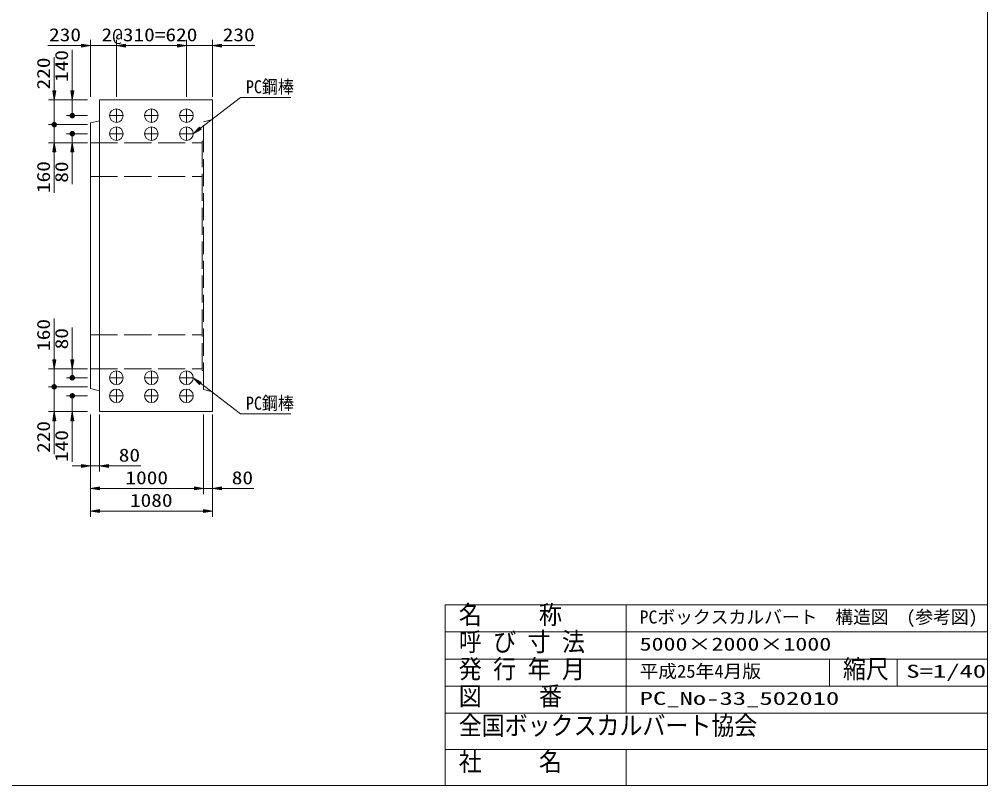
# Model space of a CAD drawing. Units: millimetres on the paper. Extents: x 18 to 410, y 10 to 287.
# Drawn here: x 195.8 to 410, y 10 to 179.5 of the extents above; entities that cross this region are included whole.
import ezdxf
from ezdxf.enums import TextEntityAlignment as Align

# ---------------------------------------------------------------- set-up
doc = ezdxf.new("R2010")
doc.units = ezdxf.units.MM
doc.linetypes.add('DASHED', pattern=[7.5, 6, -1.5])
for name, color, linetype, lineweight in [('0_7', 7, 'Continuous', 13), ('Layer1', 3, 'Continuous', 13), ('Layer3', 7, 'Continuous', 13), ('Layer4', 4, 'DASHED', 13), ('Layer7', 9, 'Continuous', 13)]:
    doc.layers.add(name, color=color, linetype=linetype, lineweight=lineweight)
doc.styles.add('ＭＳ ゴシック', font='')
doc.styles.get('ＭＳ ゴシック').set_extended_font_data('MS Gothic')

msp = doc.modelspace()

# ---------------------------------------------------------------- hatches: boundary and pattern name
at = {"layer": 'Layer1'}
for points in [[(209.488, 173.408), (209.488, 174.075), (211.488, 173.742)], [(219.238, 174.075), (219.238, 173.408), (217.238, 173.742)], [(230.738, 173.408), (230.738, 174.075), (232.738, 173.742)], [(240.488, 174.075), (240.488, 173.408), (238.488, 173.742)], [(203.154, 163.742), (203.821, 163.742), (203.488, 161.742)], [(207.154, 163.742), (207.821, 163.742), (207.488, 161.742)], [(207.518, 158.724), (207.427, 158.718), (207.368, 158.707), (207.311, 158.688), (207.256, 158.662), (207.205, 158.63), (207.159, 158.592), (207.118, 158.548), (207.082, 158.499), (207.053, 158.446), (207.031, 158.39), (207.016, 158.332), (207.008, 158.272), (207.008, 158.212), (207.016, 158.152), (207.031, 158.093), (207.053, 158.037), (207.082, 157.984), (207.118, 157.936), (207.159, 157.892), (207.205, 157.853), (207.256, 157.821), (207.311, 157.795), (207.368, 157.777), (207.457, 157.76), (207.488, 157.762), (207.488, 158.242)], [(207.457, 157.76), (207.548, 157.765), (207.607, 157.777), (207.664, 157.795), (207.719, 157.821), (207.77, 157.853), (207.816, 157.892), (207.857, 157.936), (207.893, 157.984), (207.922, 158.037), (207.944, 158.093), (207.959, 158.152), (207.967, 158.212), (207.967, 158.272), (207.959, 158.332), (207.944, 158.39), (207.922, 158.446), (207.893, 158.499), (207.857, 158.548), (207.816, 158.592), (207.77, 158.63), (207.719, 158.662), (207.664, 158.688), (207.607, 158.707), (207.518, 158.724), (207.488, 158.722), (207.488, 158.242)], [(203.518, 156.724), (203.427, 156.718), (203.368, 156.707), (203.311, 156.688), (203.256, 156.662), (203.205, 156.63), (203.159, 156.592), (203.118, 156.548), (203.082, 156.499), (203.053, 156.446), (203.031, 156.39), (203.016, 156.332), (203.008, 156.272), (203.008, 156.212), (203.016, 156.152), (203.031, 156.093), (203.053, 156.037), (203.082, 155.984), (203.118, 155.936), (203.159, 155.892), (203.205, 155.853), (203.256, 155.821), (203.311, 155.795), (203.368, 155.777), (203.457, 155.76), (203.488, 155.762), (203.488, 156.242)], [(203.457, 155.76), (203.548, 155.765), (203.607, 155.777), (203.664, 155.795), (203.719, 155.821), (203.77, 155.853), (203.816, 155.892), (203.857, 155.936), (203.893, 155.984), (203.922, 156.037), (203.944, 156.093), (203.959, 156.152), (203.967, 156.212), (203.967, 156.272), (203.959, 156.332), (203.944, 156.39), (203.922, 156.446), (203.893, 156.499), (203.857, 156.548), (203.816, 156.592), (203.77, 156.63), (203.719, 156.662), (203.664, 156.688), (203.607, 156.707), (203.518, 156.724), (203.488, 156.722), (203.488, 156.242)], [(207.518, 154.724), (207.427, 154.718), (207.368, 154.707), (207.311, 154.688), (207.256, 154.662), (207.205, 154.63), (207.159, 154.592), (207.118, 154.548), (207.082, 154.499), (207.053, 154.446), (207.031, 154.39), (207.016, 154.332), (207.008, 154.272), (207.008, 154.212), (207.016, 154.152), (207.031, 154.093), (207.053, 154.037), (207.082, 153.984), (207.118, 153.936), (207.159, 153.892), (207.205, 153.853), (207.256, 153.821), (207.311, 153.795), (207.368, 153.777), (207.457, 153.76), (207.488, 153.762), (207.488, 154.242)], [(207.457, 153.76), (207.548, 153.765), (207.607, 153.777), (207.664, 153.795), (207.719, 153.821), (207.77, 153.853), (207.816, 153.892), (207.857, 153.936), (207.893, 153.984), (207.922, 154.037), (207.944, 154.093), (207.959, 154.152), (207.967, 154.212), (207.967, 154.272), (207.959, 154.332), (207.944, 154.39), (207.922, 154.446), (207.893, 154.499), (207.857, 154.548), (207.816, 154.592), (207.77, 154.63), (207.719, 154.662), (207.664, 154.688), (207.607, 154.707), (207.518, 154.724), (207.488, 154.722), (207.488, 154.242)], [(236.03, 155.189), (234.238, 154.242), (235.626, 155.719)], [(203.154, 150.242), (203.821, 150.242), (203.488, 152.242)], [(207.154, 150.242), (207.821, 150.242), (207.488, 152.242)], [(203.154, 104.242), (203.821, 104.242), (203.488, 102.242)], [(207.154, 104.242), (207.821, 104.242), (207.488, 102.242)], [(207.518, 100.724), (207.427, 100.718), (207.368, 100.707), (207.311, 100.688), (207.256, 100.662), (207.205, 100.63), (207.159, 100.592), (207.118, 100.548), (207.082, 100.499), (207.053, 100.446), (207.031, 100.39), (207.016, 100.332), (207.008, 100.272), (207.008, 100.212), (207.016, 100.152), (207.031, 100.093), (207.053, 100.037), (207.082, 99.984), (207.118, 99.936), (207.159, 99.892), (207.205, 99.853), (207.256, 99.821), (207.311, 99.795), (207.368, 99.777), (207.457, 99.76), (207.488, 99.762), (207.488, 100.242)], [(207.457, 99.76), (207.548, 99.765), (207.607, 99.777), (207.664, 99.795), (207.719, 99.821), (207.77, 99.853), (207.816, 99.892), (207.857, 99.936), (207.893, 99.984), (207.922, 100.037), (207.944, 100.093), (207.959, 100.152), (207.967, 100.212), (207.967, 100.272), (207.959, 100.332), (207.944, 100.39), (207.922, 100.446), (207.893, 100.499), (207.857, 100.548), (207.816, 100.592), (207.77, 100.63), (207.719, 100.662), (207.664, 100.688), (207.607, 100.707), (207.518, 100.724), (207.488, 100.722), (207.488, 100.242)], [(203.518, 98.724), (203.427, 98.718), (203.368, 98.707), (203.311, 98.688), (203.256, 98.662), (203.205, 98.63), (203.159, 98.592), (203.118, 98.548), (203.082, 98.499), (203.053, 98.446), (203.031, 98.39), (203.016, 98.332), (203.008, 98.272), (203.008, 98.212), (203.016, 98.152), (203.031, 98.093), (203.053, 98.037), (203.082, 97.984), (203.118, 97.936), (203.159, 97.892), (203.205, 97.853), (203.256, 97.821), (203.311, 97.795), (203.368, 97.777), (203.457, 97.76), (203.488, 97.762), (203.488, 98.242)], [(203.457, 97.76), (203.548, 97.765), (203.607, 97.777), (203.664, 97.795), (203.719, 97.821), (203.77, 97.853), (203.816, 97.892), (203.857, 97.936), (203.893, 97.984), (203.922, 98.037), (203.944, 98.093), (203.959, 98.152), (203.967, 98.212), (203.967, 98.272), (203.959, 98.332), (203.944, 98.39), (203.922, 98.446), (203.893, 98.499), (203.857, 98.548), (203.816, 98.592), (203.77, 98.63), (203.719, 98.662), (203.664, 98.688), (203.607, 98.707), (203.518, 98.724), (203.488, 98.722), (203.488, 98.242)], [(235.626, 98.764), (234.238, 100.242), (236.03, 99.295)], [(207.518, 96.724), (207.427, 96.718), (207.368, 96.707), (207.311, 96.688), (207.256, 96.662), (207.205, 96.63), (207.159, 96.592), (207.118, 96.548), (207.082, 96.499), (207.053, 96.446), (207.031, 96.39), (207.016, 96.332), (207.008, 96.272), (207.008, 96.212), (207.016, 96.152), (207.031, 96.093), (207.053, 96.037), (207.082, 95.984), (207.118, 95.936), (207.159, 95.892), (207.205, 95.853), (207.256, 95.821), (207.311, 95.795), (207.368, 95.777), (207.457, 95.76), (207.488, 95.762), (207.488, 96.242)], [(207.457, 95.76), (207.548, 95.765), (207.607, 95.777), (207.664, 95.795), (207.719, 95.821), (207.77, 95.853), (207.816, 95.892), (207.857, 95.936), (207.893, 95.984), (207.922, 96.037), (207.944, 96.093), (207.959, 96.152), (207.967, 96.212), (207.967, 96.272), (207.959, 96.332), (207.944, 96.39), (207.922, 96.446), (207.893, 96.499), (207.857, 96.548), (207.816, 96.592), (207.77, 96.63), (207.719, 96.662), (207.664, 96.688), (207.607, 96.707), (207.518, 96.724), (207.488, 96.722), (207.488, 96.242)], [(203.821, 90.742), (203.154, 90.742), (203.488, 92.742)], [(207.154, 90.742), (207.821, 90.742), (207.488, 92.742)], [(209.488, 81.075), (209.488, 80.408), (211.488, 80.742)], [(215.488, 81.075), (215.488, 80.408), (213.488, 80.742)], [(213.488, 76.075), (213.488, 75.408), (211.488, 75.742)], [(234.488, 76.075), (234.488, 75.408), (236.488, 75.742)], [(234.488, 76.075), (234.488, 75.408), (236.488, 75.742)], [(240.488, 76.075), (240.488, 75.408), (238.488, 75.742)], [(213.488, 71.075), (213.488, 70.408), (211.488, 70.742)], [(236.488, 71.075), (236.488, 70.408), (238.488, 70.742)]]:
    msp.add_hatch(color=256, dxfattribs=at).paths.add_polyline_path(points)

# ---------------------------------------------------------------- linework, layer by layer
at = {"layer": '0_7'}
for p, q in [((410, 10), (410, 287)), ((290, 10), (290, 50)), ((290, 50), (410, 50)), ((290, 10), (290, 50)), ((290, 50), (410, 50)), ((330, 26), (330, 50)), ((290, 44), (410, 44)), ((290, 38), (410, 38)), ((375, 32), (375, 38)), ((390, 32), (390, 38)), ((290, 32), (410, 32)), ((290, 26), (410, 26)), ((290, 18), (410, 18)), ((330, 10), (330, 18)), ((18, 10), (410, 10))]:
    msp.add_line(p, q, dxfattribs=at)
at = {"layer": 'Layer1'}
for p, q in [((211.488, 173.742), (202.066, 173.742)), ((211.488, 173.742), (205.488, 173.742)), ((211.488, 162.367), (211.488, 174.992)), ((211.488, 173.742), (213.488, 173.742)), ((215.238, 173.742), (213.238, 173.742)), ((217.238, 173.742), (213.488, 173.742)), ((217.238, 173.742), (215.238, 173.742)), ((217.238, 162.367), (217.238, 174.992)), ((217.238, 162.367), (217.238, 174.992)), ((217.238, 173.742), (232.738, 173.742)), ((217.238, 173.742), (223.238, 173.742)), ((232.738, 173.742), (226.738, 173.742)), ((232.738, 162.367), (232.738, 174.992)), ((232.738, 162.367), (232.738, 174.992)), ((232.738, 173.742), (236.488, 173.742)), ((232.738, 173.742), (234.738, 173.742)), ((234.738, 173.742), (236.738, 173.742)), ((238.488, 173.742), (236.488, 173.742)), ((238.488, 162.367), (238.488, 174.992)), ((238.488, 173.742), (247.909, 173.742)), ((238.488, 173.742), (244.488, 173.742)), ((207.488, 158.242), (207.488, 172.82)), ((203.488, 161.742), (203.488, 171.163)), ((203.488, 161.742), (203.488, 167.742)), ((210.863, 161.742), (202.238, 161.742)), ((203.488, 161.742), (203.488, 159.742)), ((210.863, 161.742), (206.238, 161.742)), ((235.828, 155.454), (244.738, 162.242)), ((244.738, 162.242), (245.738, 162.242)), ((245.738, 162.242), (255.825, 162.242)), ((203.488, 152.242), (203.488, 159.742)), ((203.488, 156.242), (203.488, 158.242)), ((210.863, 158.242), (206.238, 158.242)), ((210.863, 156.242), (202.238, 156.242)), ((210.863, 156.242), (202.238, 156.242)), ((210.863, 154.242), (206.238, 154.242)), ((207.488, 154.242), (207.488, 143.106)), ((210.863, 152.242), (202.238, 152.242)), ((210.863, 152.242), (206.238, 152.242)), ((203.488, 150.242), (203.488, 141.163)), ((203.488, 104.242), (203.488, 113.32)), ((207.488, 100.242), (207.488, 111.377)), ((210.863, 102.242), (202.238, 102.242)), ((203.488, 102.242), (203.488, 94.742)), ((210.863, 102.242), (206.238, 102.242)), ((210.863, 100.242), (206.238, 100.242)), ((235.828, 99.03), (244.738, 92.242)), ((210.863, 98.242), (202.238, 98.242)), ((210.863, 98.242), (202.238, 98.242)), ((203.488, 98.242), (203.488, 96.242)), ((203.488, 92.742), (203.488, 94.742)), ((210.863, 96.242), (206.238, 96.242)), ((207.488, 96.242), (207.488, 81.663)), ((210.863, 92.742), (202.238, 92.742)), ((203.488, 92.742), (203.488, 83.32)), ((203.488, 92.742), (203.488, 86.742)), ((210.863, 92.742), (206.238, 92.742)), ((211.488, 92.117), (211.488, 79.492)), ((211.488, 92.117), (211.488, 74.492)), ((211.488, 92.117), (211.488, 69.492)), ((213.488, 92.117), (213.488, 79.492)), ((236.488, 92.117), (236.488, 74.492)), ((236.488, 92.117), (236.488, 74.492)), ((238.488, 92.117), (238.488, 74.492)), ((238.488, 92.117), (238.488, 69.492)), ((244.738, 92.242), (245.738, 92.242)), ((245.738, 92.242), (255.825, 92.242)), ((209.488, 80.742), (207.488, 80.742)), ((211.488, 80.742), (213.488, 80.742)), ((215.488, 80.742), (222.623, 80.742)), ((213.488, 75.742), (234.488, 75.742)), ((234.488, 75.742), (232.488, 75.742)), ((236.488, 75.742), (238.488, 75.742)), ((240.488, 75.742), (247.623, 75.742)), ((213.488, 70.742), (236.488, 70.742))]:
    msp.add_line(p, q, dxfattribs=at)
for points in [[(209.488, 173.408), (209.488, 174.075), (211.488, 173.742)], [(219.238, 174.075), (219.238, 173.408), (217.238, 173.742)], [(230.738, 173.408), (230.738, 174.075), (232.738, 173.742)], [(240.488, 174.075), (240.488, 173.408), (238.488, 173.742)], [(203.154, 163.742), (203.821, 163.742), (203.488, 161.742)], [(207.154, 163.742), (207.821, 163.742), (207.488, 161.742)], [(207.518, 158.724), (207.427, 158.718), (207.368, 158.707), (207.311, 158.688), (207.256, 158.662), (207.205, 158.63), (207.159, 158.592), (207.118, 158.548), (207.082, 158.499), (207.053, 158.446), (207.031, 158.39), (207.016, 158.332), (207.008, 158.272), (207.008, 158.212), (207.016, 158.152), (207.031, 158.093), (207.053, 158.037), (207.082, 157.984), (207.118, 157.936), (207.159, 157.892), (207.205, 157.853), (207.256, 157.821), (207.311, 157.795), (207.368, 157.777), (207.457, 157.76), (207.488, 157.762), (207.488, 158.242)], [(207.457, 157.76), (207.548, 157.765), (207.607, 157.777), (207.664, 157.795), (207.719, 157.821), (207.77, 157.853), (207.816, 157.892), (207.857, 157.936), (207.893, 157.984), (207.922, 158.037), (207.944, 158.093), (207.959, 158.152), (207.967, 158.212), (207.967, 158.272), (207.959, 158.332), (207.944, 158.39), (207.922, 158.446), (207.893, 158.499), (207.857, 158.548), (207.816, 158.592), (207.77, 158.63), (207.719, 158.662), (207.664, 158.688), (207.607, 158.707), (207.518, 158.724), (207.488, 158.722), (207.488, 158.242)], [(203.518, 156.724), (203.427, 156.718), (203.368, 156.707), (203.311, 156.688), (203.256, 156.662), (203.205, 156.63), (203.159, 156.592), (203.118, 156.548), (203.082, 156.499), (203.053, 156.446), (203.031, 156.39), (203.016, 156.332), (203.008, 156.272), (203.008, 156.212), (203.016, 156.152), (203.031, 156.093), (203.053, 156.037), (203.082, 155.984), (203.118, 155.936), (203.159, 155.892), (203.205, 155.853), (203.256, 155.821), (203.311, 155.795), (203.368, 155.777), (203.457, 155.76), (203.488, 155.762), (203.488, 156.242)], [(203.457, 155.76), (203.548, 155.765), (203.607, 155.777), (203.664, 155.795), (203.719, 155.821), (203.77, 155.853), (203.816, 155.892), (203.857, 155.936), (203.893, 155.984), (203.922, 156.037), (203.944, 156.093), (203.959, 156.152), (203.967, 156.212), (203.967, 156.272), (203.959, 156.332), (203.944, 156.39), (203.922, 156.446), (203.893, 156.499), (203.857, 156.548), (203.816, 156.592), (203.77, 156.63), (203.719, 156.662), (203.664, 156.688), (203.607, 156.707), (203.518, 156.724), (203.488, 156.722), (203.488, 156.242)], [(207.518, 154.724), (207.427, 154.718), (207.368, 154.707), (207.311, 154.688), (207.256, 154.662), (207.205, 154.63), (207.159, 154.592), (207.118, 154.548), (207.082, 154.499), (207.053, 154.446), (207.031, 154.39), (207.016, 154.332), (207.008, 154.272), (207.008, 154.212), (207.016, 154.152), (207.031, 154.093), (207.053, 154.037), (207.082, 153.984), (207.118, 153.936), (207.159, 153.892), (207.205, 153.853), (207.256, 153.821), (207.311, 153.795), (207.368, 153.777), (207.457, 153.76), (207.488, 153.762), (207.488, 154.242)], [(207.457, 153.76), (207.548, 153.765), (207.607, 153.777), (207.664, 153.795), (207.719, 153.821), (207.77, 153.853), (207.816, 153.892), (207.857, 153.936), (207.893, 153.984), (207.922, 154.037), (207.944, 154.093), (207.959, 154.152), (207.967, 154.212), (207.967, 154.272), (207.959, 154.332), (207.944, 154.39), (207.922, 154.446), (207.893, 154.499), (207.857, 154.548), (207.816, 154.592), (207.77, 154.63), (207.719, 154.662), (207.664, 154.688), (207.607, 154.707), (207.518, 154.724), (207.488, 154.722), (207.488, 154.242)], [(236.03, 155.189), (234.238, 154.242), (235.626, 155.719)], [(203.154, 150.242), (203.821, 150.242), (203.488, 152.242)], [(207.154, 150.242), (207.821, 150.242), (207.488, 152.242)], [(203.154, 104.242), (203.821, 104.242), (203.488, 102.242)], [(207.154, 104.242), (207.821, 104.242), (207.488, 102.242)], [(207.518, 100.724), (207.427, 100.718), (207.368, 100.707), (207.311, 100.688), (207.256, 100.662), (207.205, 100.63), (207.159, 100.592), (207.118, 100.548), (207.082, 100.499), (207.053, 100.446), (207.031, 100.39), (207.016, 100.332), (207.008, 100.272), (207.008, 100.212), (207.016, 100.152), (207.031, 100.093), (207.053, 100.037), (207.082, 99.984), (207.118, 99.936), (207.159, 99.892), (207.205, 99.853), (207.256, 99.821), (207.311, 99.795), (207.368, 99.777), (207.457, 99.76), (207.488, 99.762), (207.488, 100.242)], [(207.457, 99.76), (207.548, 99.765), (207.607, 99.777), (207.664, 99.795), (207.719, 99.821), (207.77, 99.853), (207.816, 99.892), (207.857, 99.936), (207.893, 99.984), (207.922, 100.037), (207.944, 100.093), (207.959, 100.152), (207.967, 100.212), (207.967, 100.272), (207.959, 100.332), (207.944, 100.39), (207.922, 100.446), (207.893, 100.499), (207.857, 100.548), (207.816, 100.592), (207.77, 100.63), (207.719, 100.662), (207.664, 100.688), (207.607, 100.707), (207.518, 100.724), (207.488, 100.722), (207.488, 100.242)], [(203.518, 98.724), (203.427, 98.718), (203.368, 98.707), (203.311, 98.688), (203.256, 98.662), (203.205, 98.63), (203.159, 98.592), (203.118, 98.548), (203.082, 98.499), (203.053, 98.446), (203.031, 98.39), (203.016, 98.332), (203.008, 98.272), (203.008, 98.212), (203.016, 98.152), (203.031, 98.093), (203.053, 98.037), (203.082, 97.984), (203.118, 97.936), (203.159, 97.892), (203.205, 97.853), (203.256, 97.821), (203.311, 97.795), (203.368, 97.777), (203.457, 97.76), (203.488, 97.762), (203.488, 98.242)], [(203.457, 97.76), (203.548, 97.765), (203.607, 97.777), (203.664, 97.795), (203.719, 97.821), (203.77, 97.853), (203.816, 97.892), (203.857, 97.936), (203.893, 97.984), (203.922, 98.037), (203.944, 98.093), (203.959, 98.152), (203.967, 98.212), (203.967, 98.272), (203.959, 98.332), (203.944, 98.39), (203.922, 98.446), (203.893, 98.499), (203.857, 98.548), (203.816, 98.592), (203.77, 98.63), (203.719, 98.662), (203.664, 98.688), (203.607, 98.707), (203.518, 98.724), (203.488, 98.722), (203.488, 98.242)], [(235.626, 98.764), (234.238, 100.242), (236.03, 99.295)], [(207.518, 96.724), (207.427, 96.718), (207.368, 96.707), (207.311, 96.688), (207.256, 96.662), (207.205, 96.63), (207.159, 96.592), (207.118, 96.548), (207.082, 96.499), (207.053, 96.446), (207.031, 96.39), (207.016, 96.332), (207.008, 96.272), (207.008, 96.212), (207.016, 96.152), (207.031, 96.093), (207.053, 96.037), (207.082, 95.984), (207.118, 95.936), (207.159, 95.892), (207.205, 95.853), (207.256, 95.821), (207.311, 95.795), (207.368, 95.777), (207.457, 95.76), (207.488, 95.762), (207.488, 96.242)], [(207.457, 95.76), (207.548, 95.765), (207.607, 95.777), (207.664, 95.795), (207.719, 95.821), (207.77, 95.853), (207.816, 95.892), (207.857, 95.936), (207.893, 95.984), (207.922, 96.037), (207.944, 96.093), (207.959, 96.152), (207.967, 96.212), (207.967, 96.272), (207.959, 96.332), (207.944, 96.39), (207.922, 96.446), (207.893, 96.499), (207.857, 96.548), (207.816, 96.592), (207.77, 96.63), (207.719, 96.662), (207.664, 96.688), (207.607, 96.707), (207.518, 96.724), (207.488, 96.722), (207.488, 96.242)], [(203.821, 90.742), (203.154, 90.742), (203.488, 92.742)], [(207.154, 90.742), (207.821, 90.742), (207.488, 92.742)], [(209.488, 81.075), (209.488, 80.408), (211.488, 80.742)], [(215.488, 81.075), (215.488, 80.408), (213.488, 80.742)], [(213.488, 76.075), (213.488, 75.408), (211.488, 75.742)], [(234.488, 76.075), (234.488, 75.408), (236.488, 75.742)], [(234.488, 76.075), (234.488, 75.408), (236.488, 75.742)], [(240.488, 76.075), (240.488, 75.408), (238.488, 75.742)], [(213.488, 71.075), (213.488, 70.408), (211.488, 70.742)], [(236.488, 71.075), (236.488, 70.408), (238.488, 70.742)]]:
    msp.add_lwpolyline(points, close=True, dxfattribs=at)
at = {"layer": 'Layer3'}
for p, q in [((238.488, 161.742), (213.488, 161.742)), ((213.488, 161.742), (213.488, 92.742)), ((238.488, 92.742), (238.488, 161.742)), ((217.238, 156.742), (217.238, 159.742)), ((224.988, 156.742), (224.988, 159.742)), ((232.738, 156.742), (232.738, 159.742)), ((211.488, 156.617), (213.488, 157.117)), ((211.488, 97.867), (211.488, 156.617)), ((215.738, 158.242), (218.738, 158.242)), ((223.488, 158.242), (226.488, 158.242)), ((231.238, 158.242), (234.238, 158.242)), ((215.738, 154.242), (218.738, 154.242)), ((217.238, 152.742), (217.238, 155.742)), ((223.488, 154.242), (226.488, 154.242)), ((224.988, 152.742), (224.988, 155.742)), ((231.238, 154.242), (234.238, 154.242)), ((232.738, 152.742), (232.738, 155.742)), ((217.238, 98.742), (217.238, 101.742)), ((224.988, 98.742), (224.988, 101.742)), ((232.738, 98.742), (232.738, 101.742)), ((215.738, 100.242), (218.738, 100.242)), ((223.488, 100.242), (226.488, 100.242)), ((231.238, 100.242), (234.238, 100.242)), ((213.488, 97.367), (211.488, 97.867)), ((217.238, 94.742), (217.238, 97.742)), ((224.988, 94.742), (224.988, 97.742)), ((232.738, 94.742), (232.738, 97.742)), ((215.738, 96.242), (218.738, 96.242)), ((223.488, 96.242), (226.488, 96.242)), ((231.238, 96.242), (234.238, 96.242)), ((213.488, 92.742), (238.488, 92.742))]:
    msp.add_line(p, q, dxfattribs=at)
for centre in [(217.238, 158.242), (224.988, 158.242), (232.738, 158.242), (217.238, 154.242), (224.988, 154.242), (232.738, 154.242), (217.238, 100.242), (224.988, 100.242), (232.738, 100.242), (217.238, 96.242), (224.988, 96.242), (232.738, 96.242)]:
    msp.add_circle(centre, 1.5, dxfattribs=at)
at = {"layer": 'Layer4'}
for p, q in [((236.488, 156.867), (238.488, 157.367)), ((236.488, 97.617), (236.488, 156.867)), ((211.488, 152.242), (236.188, 152.242)), ((236.188, 101.867), (236.188, 152.617)), ((236.188, 152.617), (236.488, 152.617)), ((211.488, 144.742), (236.188, 144.742)), ((211.488, 109.742), (236.188, 109.742)), ((211.488, 102.242), (236.188, 102.242)), ((236.488, 101.867), (236.188, 101.867)), ((238.488, 97.117), (236.488, 97.617))]:
    msp.add_line(p, q, dxfattribs=at)

# ---------------------------------------------------------------- texts
at = {"layer": 'Layer1', "color": 9, "style": 'ＭＳ ゴシック'}
for s, width, p in [('230', 1.2, (202.348, 173.812)), ('2@310=620', 1.2, (213.959, 173.812)), ('230', 1.2, (240.77, 173.812)), ('PC鋼棒', 0.9, (245.905, 162.312)), ('PC鋼棒', 0.9, (245.905, 92.312)), ('80', 1.2, (217.77, 80.812)), ('1000', 1.2, (219.245, 75.812)), ('80', 1.2, (242.77, 75.812)), ('1080', 1.2, (220.245, 70.812))]:
    msp.add_text(s, height=2.886, dxfattribs=dict(at, width=width)).set_placement(p, align=Align.BOTTOM_LEFT)
at = {"layer": 'Layer1', "color": 9, "style": 'ＭＳ ゴシック', "width": 1.2}
for s, p in [('140', (207.418, 165.681)), ('220', (203.418, 164.024)), ('160', (203.418, 141.102)), ('80', (207.418, 143.388)), ('160', (203.418, 106.181)), ('80', (207.418, 106.524)), ('220', (203.418, 83.602)), ('140', (207.418, 81.602))]:
    msp.add_text(s, height=2.886, rotation=90, dxfattribs=at).set_placement(p, align=Align.BOTTOM_LEFT)
at = {"layer": 'Layer7', "style": 'ＭＳ ゴシック'}
for s, height, width, p in [('名     称', 4.137, 0.9, (293, 44.5)), ('呼 び 寸 法', 4.137, 0.9, (293, 38.5)), ('5000×2000×1000', 2.886, 1.35, (333, 39)), ('発 行 年 月', 4.137, 0.9, (293, 32.5)), ('平成25年4月版', 2.886, 1.05, (333, 33)), ('縮尺', 4.137, 0.9, (378, 32.5)), ('S=1/40', 2.886, 1.5, (392, 33)), ('図     番', 4.137, 0.9, (293, 26.5)), ('PC_No-33_502010', 2.886, 1.5, (333, 27)), ('全国ボックスカルバート協会', 4.137, 0.9, (293, 20)), ('社     名', 4.137, 0.9, (293, 12))]:
    msp.add_text(s, height=height, dxfattribs=dict(at, width=width)).set_placement(p, align=Align.BOTTOM_LEFT)
msp.add_text('PCボックスカルバート\u3000構造図\u3000(参考図)', height=2.886, dxfattribs=at).set_placement((333, 45), align=Align.BOTTOM_LEFT)

doc.saveas('drawing.dxf')
